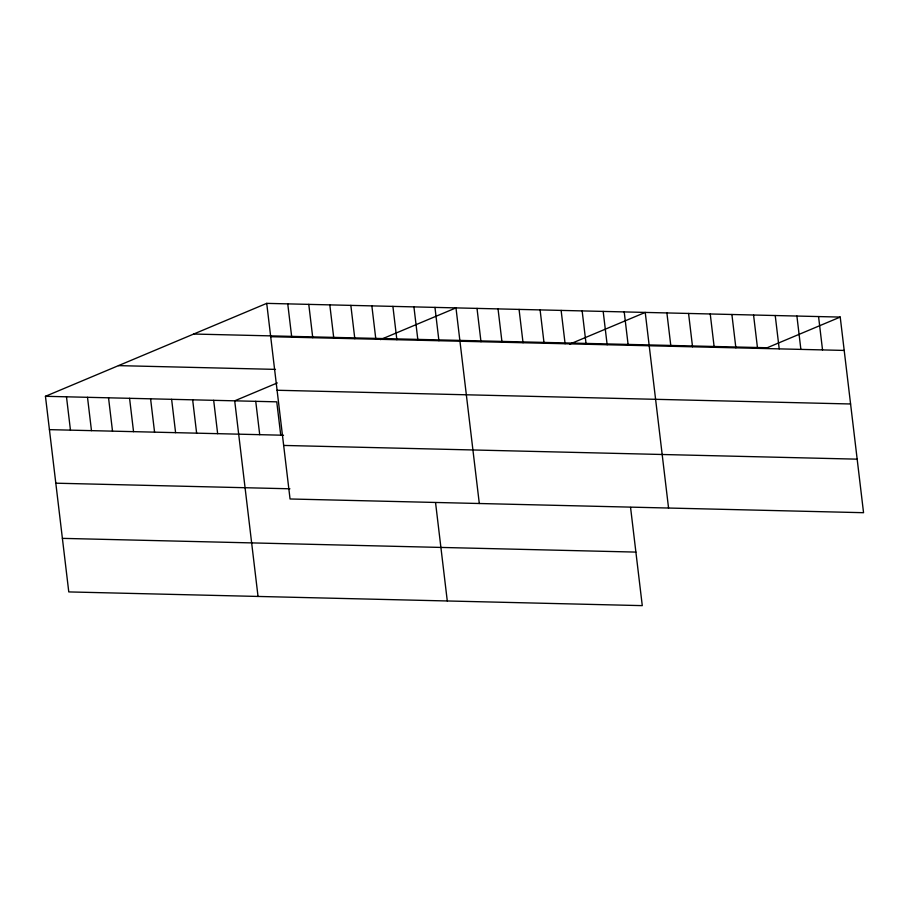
<?xml version="1.0" encoding="UTF-8"?>
<svg xmlns="http://www.w3.org/2000/svg" width="909" height="909" viewBox="0 0 909 909"><rect width="100%" height="100%" fill="white"/><g stroke="black" fill="none" stroke-linecap="round" stroke-linejoin="round"><path stroke-width="1.36" d="M630.562 507.427L642.277 605.633L68.777 591.918L45.45 396.301L266.723 303.367L840.223 317.082L863.55 512.699L290.051 498.984L266.723 303.367M277.302 382.939L234.704 400.824L258.031 596.44M380.451 339.614L455.977 307.89L479.304 503.506M569.704 344.136L645.231 312.423L668.558 508.04M840.223 317.082L767.207 347.749L193.708 334.035M270.7 336.705L844.2 350.431M118.465 365.623L275.484 369.384M277.086 390.256L850.585 403.982M45.45 396.301L276.756 401.835L280.733 435.172M49.427 429.639L283.54 435.241M283.665 445.433L857.164 459.159M55.813 483.19L289.926 488.792M62.391 538.367L635.891 552.093M818.554 316.571L822.531 349.908M796.898 316.048L800.874 349.397M775.229 315.525L779.206 348.874M753.561 315.014L757.538 348.363M731.893 314.491L735.87 347.84M710.236 313.98L714.201 347.318M688.567 313.457L692.544 346.806M666.899 312.935L670.876 346.284M624.21 311.912L628.187 345.261M603.178 311.412L607.155 344.761M582.146 310.912L586.123 344.261M561.126 310.412L565.103 343.75M540.094 309.901L544.071 343.25M519.062 309.401L523.039 342.75M498.041 308.901L502.007 342.238M477.009 308.39L480.986 341.739M434.957 307.39L438.922 340.739M413.925 306.89L417.901 340.227M435.57 502.757L447.285 600.974M392.893 306.378L396.869 339.727M371.861 305.878L375.837 339.227M350.84 305.379L354.817 338.716M329.808 304.867L333.785 338.216M308.776 304.367L312.753 337.716M287.755 303.867L291.732 337.216M255.736 401.323L259.713 434.672M213.672 400.324L217.649 433.673M192.651 399.824L196.628 433.161M171.619 399.312L175.596 432.661M150.587 398.812L154.564 432.161M129.567 398.312L133.543 431.65M108.535 397.801L112.511 431.15M87.503 397.301L91.479 430.65M66.482 396.801L70.459 430.15"/></g></svg>
